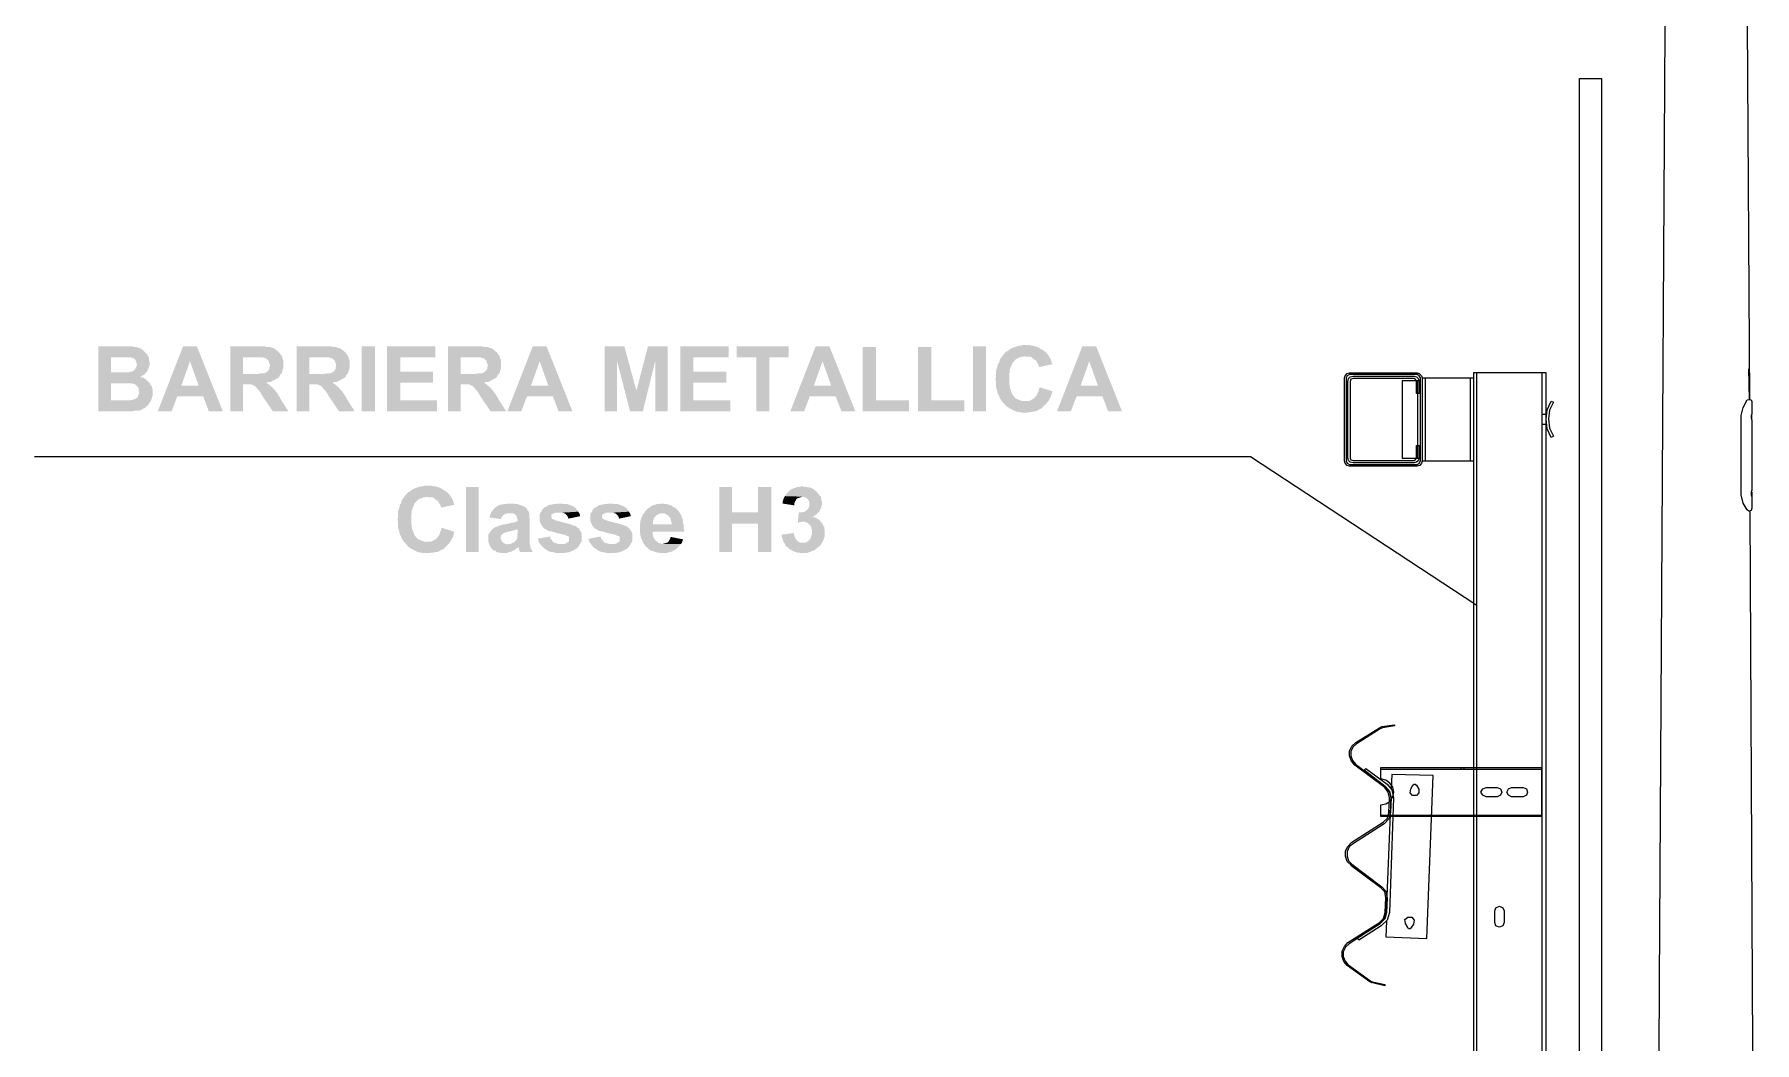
# Model space of a CAD drawing. Header units: millimetres. Extents: x 0.3 to 47.5, y 0.1 to 28.
# Drawn here: x 31.772 to 34.26, y 10.268 to 11.726 of the extents above; entities that cross this region are included whole.
import ezdxf

# ---------------------------------------------------------------- set-up
doc = ezdxf.new("R2010")
doc.units = ezdxf.units.MM
doc.layers.add('PDF _Geometria', color=7, linetype='Continuous')
doc.layers.add('PDF _Riempimenti solidi', color=7, linetype='Continuous')

msp = doc.modelspace()

# ---------------------------------------------------------------- hatches: boundary and pattern name
at = {"layer": 'PDF _Riempimenti solidi', "transparency": 33554559}
for points in [[(31.9017, 11.2749), (31.8642, 11.2749), (31.8642, 11.1807), (31.9142, 11.1807), (31.9158, 11.1816), (31.9225, 11.1816), (31.925, 11.1824), (31.9275, 11.1832), (31.9292, 11.1849), (31.9317, 11.1857), (31.9333, 11.1874), (31.935, 11.1891), (31.9367, 11.1907), (31.9383, 11.1932), (31.94, 11.1957), (31.8825, 11.1966), (31.8825, 11.2216), (31.8983, 11.2216), (31.9383, 11.2224), (31.9375, 11.2224), (31.9358, 11.2241), (31.9342, 11.2257), (31.9325, 11.2274), (31.93, 11.2291), (31.925, 11.2307), (31.9275, 11.2324), (31.9292, 11.2332), (31.9317, 11.2349), (31.9333, 11.2374), (31.8825, 11.2374), (31.8825, 11.2591), (31.8942, 11.2591), (31.9367, 11.2599), (31.935, 11.2624), (31.9333, 11.2649), (31.9317, 11.2666), (31.93, 11.2682), (31.9283, 11.2699), (31.9275, 11.2699), (31.9258, 11.2716), (31.9233, 11.2724), (31.9183, 11.2741), (31.9158, 11.2741), (31.9133, 11.2749), (31.905, 11.2749)], [(32.0067, 11.2749), (31.9867, 11.2749), (31.95, 11.1807), (31.97, 11.1807), (31.9783, 11.2024), (32.0158, 11.2024), (31.9842, 11.2182), (31.9967, 11.2532)], [(32.0067, 11.2749), (31.9967, 11.2532), (32.0092, 11.2182), (31.9842, 11.2182), (32.0158, 11.2024), (32.0242, 11.1807), (32.0442, 11.1807)], [(32.095, 11.2749), (32.055, 11.2749), (32.055, 11.1807), (32.0733, 11.1807), (32.0733, 11.2199), (32.0775, 11.2199), (32.1092, 11.2207), (32.1067, 11.2224), (32.1075, 11.2224), (32.11, 11.2232), (32.1133, 11.2232), (32.1158, 11.2249), (32.1175, 11.2257), (32.12, 11.2266), (32.1217, 11.2282), (32.1242, 11.2291), (32.1258, 11.2307), (32.1258, 11.2316), (32.1275, 11.2341), (32.0733, 11.2349), (32.0733, 11.2591), (32.0883, 11.2591), (32.1292, 11.2616), (32.1275, 11.2632), (32.1267, 11.2649), (32.125, 11.2666), (32.1233, 11.2682), (32.1208, 11.2699), (32.1192, 11.2716), (32.1167, 11.2724), (32.1158, 11.2724), (32.1142, 11.2732), (32.1117, 11.2741), (32.1075, 11.2741), (32.1042, 11.2749), (32.0983, 11.2749)], [(32.1908, 11.2749), (32.1508, 11.2749), (32.1508, 11.1807), (32.1692, 11.1807), (32.1692, 11.2199), (32.1733, 11.2199), (32.205, 11.2207), (32.2025, 11.2224), (32.2033, 11.2224), (32.2058, 11.2232), (32.2092, 11.2232), (32.2117, 11.2249), (32.2133, 11.2257), (32.2158, 11.2266), (32.2175, 11.2282), (32.22, 11.2291), (32.2217, 11.2307), (32.2217, 11.2316), (32.2233, 11.2341), (32.1692, 11.2349), (32.1692, 11.2591), (32.1842, 11.2591), (32.225, 11.2616), (32.2233, 11.2632), (32.2225, 11.2649), (32.2208, 11.2666), (32.2192, 11.2682), (32.2167, 11.2699), (32.215, 11.2716), (32.2125, 11.2724), (32.2117, 11.2724), (32.21, 11.2732), (32.2075, 11.2741), (32.2033, 11.2741), (32.2, 11.2749), (32.1942, 11.2749)], [(32.3517, 11.2749), (32.2817, 11.2749), (32.2817, 11.1807), (32.3542, 11.1807), (32.3542, 11.1966), (32.3008, 11.1966), (32.3008, 11.2224), (32.3483, 11.2224), (32.3483, 11.2382), (32.3008, 11.2382), (32.3008, 11.2591), (32.3517, 11.2591)], [(32.41, 11.2749), (32.37, 11.2749), (32.37, 11.1807), (32.3883, 11.1807), (32.3883, 11.2199), (32.3925, 11.2199), (32.4242, 11.2207), (32.4217, 11.2224), (32.4225, 11.2224), (32.425, 11.2232), (32.4283, 11.2232), (32.4308, 11.2249), (32.4325, 11.2257), (32.435, 11.2266), (32.4367, 11.2282), (32.4392, 11.2291), (32.4408, 11.2307), (32.4408, 11.2316), (32.4425, 11.2341), (32.3883, 11.2349), (32.3883, 11.2591), (32.4033, 11.2591), (32.4442, 11.2616), (32.4425, 11.2632), (32.4417, 11.2649), (32.44, 11.2666), (32.4383, 11.2682), (32.4358, 11.2699), (32.4342, 11.2716), (32.4317, 11.2724), (32.4308, 11.2724), (32.4292, 11.2732), (32.4267, 11.2741), (32.4225, 11.2741), (32.4192, 11.2749), (32.4133, 11.2749)], [(32.5125, 11.2749), (32.4925, 11.2749), (32.4558, 11.1807), (32.4758, 11.1807), (32.4842, 11.2024), (32.5217, 11.2024), (32.49, 11.2182), (32.5025, 11.2532)], [(32.5125, 11.2749), (32.5025, 11.2532), (32.515, 11.2182), (32.49, 11.2182), (32.5217, 11.2024), (32.53, 11.1807), (32.55, 11.1807)], [(32.625, 11.2749), (32.5967, 11.2749), (32.5967, 11.1807), (32.6142, 11.1807), (32.6142, 11.2549)], [(32.6875, 11.2749), (32.6592, 11.2749), (32.6425, 11.2107), (32.6333, 11.1807), (32.6517, 11.1807), (32.67, 11.2549)], [(32.7758, 11.2749), (32.7058, 11.2749), (32.7058, 11.1807), (32.7783, 11.1807), (32.7783, 11.1966), (32.725, 11.1966), (32.725, 11.2224), (32.7725, 11.2224), (32.7725, 11.2382), (32.725, 11.2382), (32.725, 11.2591), (32.7758, 11.2591)], [(32.8625, 11.2749), (32.7875, 11.2749), (32.7875, 11.2591), (32.8158, 11.2591), (32.8158, 11.1807), (32.835, 11.1807), (32.835, 11.2591), (32.8625, 11.2591)], [(32.9217, 11.2749), (32.9017, 11.2749), (32.865, 11.1807), (32.885, 11.1807), (32.8933, 11.2024), (32.9308, 11.2024), (32.8992, 11.2182), (32.9117, 11.2532)], [(32.9217, 11.2749), (32.9117, 11.2532), (32.9242, 11.2182), (32.8992, 11.2182), (32.9308, 11.2024), (32.9392, 11.1807), (32.9592, 11.1807)], [(32.9892, 11.2741), (32.97, 11.2741), (32.97, 11.1807), (33.0367, 11.1807), (33.0367, 11.1966), (32.9892, 11.1966)], [(33.0692, 11.2741), (33.05, 11.2741), (33.05, 11.1807), (33.1167, 11.1807), (33.1167, 11.1966), (33.0692, 11.1966)], [(33.2058, 11.2766), (33.2008, 11.2766), (33.1983, 11.2757), (33.1958, 11.2757), (33.1933, 11.2749), (33.1858, 11.2724), (33.1842, 11.2716), (33.1817, 11.2699), (33.18, 11.2682), (33.1775, 11.2674), (33.1758, 11.2657), (33.1742, 11.2632), (33.1733, 11.2632), (33.1725, 11.2616), (33.1708, 11.2591), (33.1692, 11.2574), (33.1683, 11.2557), (33.1667, 11.2507), (33.165, 11.2491), (33.165, 11.2466), (33.1642, 11.2441), (33.1633, 11.2416), (33.1625, 11.2382), (33.1625, 11.2299), (33.1617, 11.2274), (33.1625, 11.2249), (33.1625, 11.2166), (33.1633, 11.2141), (33.1642, 11.2107), (33.165, 11.2082), (33.165, 11.2066), (33.1667, 11.2041), (33.1675, 11.2016), (33.1683, 11.1999), (33.17, 11.1974), (33.1708, 11.1957), (33.1725, 11.1941), (33.1742, 11.1924), (33.175, 11.1916), (33.1767, 11.1891), (33.1783, 11.1874), (33.1808, 11.1866), (33.1825, 11.1849), (33.185, 11.1841), (33.1875, 11.1824), (33.1892, 11.1816), (33.1917, 11.1807), (33.1942, 11.1799), (33.1967, 11.1799), (33.1992, 11.1791), (33.2083, 11.1791), (33.2117, 11.1799), (33.2142, 11.1799), (33.2167, 11.1807), (33.2192, 11.1807), (33.2217, 11.1816), (33.2242, 11.1832), (33.2258, 11.1841), (33.2283, 11.1849), (33.2308, 11.1874), (33.2325, 11.1891), (33.2342, 11.1907), (33.2358, 11.1924), (33.2375, 11.1949), (33.205, 11.1957), (33.2008, 11.1957), (33.1983, 11.1966), (33.1958, 11.1974), (33.1942, 11.1982), (33.1917, 11.1991), (33.19, 11.2007), (33.1883, 11.2032), (33.1875, 11.2032), (33.1867, 11.2049), (33.1858, 11.2066), (33.1842, 11.2116), (33.1833, 11.2132), (33.1825, 11.2166), (33.1825, 11.2191), (33.1817, 11.2216), (33.1817, 11.2349), (33.1825, 11.2374), (33.1825, 11.2407), (33.1833, 11.2432), (33.1842, 11.2449), (33.185, 11.2474), (33.1858, 11.2491), (33.1867, 11.2516), (33.1883, 11.2524), (33.1892, 11.2541), (33.1908, 11.2557), (33.1933, 11.2574), (33.195, 11.2582), (33.1975, 11.2591), (33.2, 11.2599), (33.2025, 11.2599), (33.205, 11.2607), (33.2392, 11.2607), (33.2375, 11.2632), (33.2358, 11.2649), (33.2342, 11.2666), (33.2325, 11.2682), (33.2308, 11.2691), (33.2283, 11.2707), (33.2267, 11.2716), (33.2242, 11.2732), (33.2217, 11.2741), (33.2167, 11.2757), (33.2142, 11.2757), (33.2117, 11.2766), (33.2092, 11.2766)], [(33.3075, 11.2749), (33.2875, 11.2749), (33.2508, 11.1807), (33.2708, 11.1807), (33.2792, 11.2024), (33.3167, 11.2024), (33.285, 11.2182), (33.2975, 11.2532)], [(33.3075, 11.2749), (33.2975, 11.2532), (33.31, 11.2182), (33.285, 11.2182), (33.3167, 11.2024), (33.325, 11.1807), (33.345, 11.1807)], [(31.9367, 11.2599), (31.8942, 11.2591), (31.9108, 11.2591), (31.9133, 11.2582), (31.9158, 11.2574), (31.9175, 11.2557), (31.9183, 11.2541), (31.9192, 11.2516), (31.92, 11.2482), (31.9192, 11.2457), (31.9183, 11.2432), (31.9167, 11.2416), (31.9167, 11.2407), (31.9142, 11.2391), (31.9117, 11.2382), (31.9092, 11.2382), (31.9092, 11.2374), (31.8825, 11.2374), (31.9333, 11.2374), (31.935, 11.2391), (31.9358, 11.2416), (31.9367, 11.2432), (31.9375, 11.2457), (31.9383, 11.2482), (31.9383, 11.2524), (31.9375, 11.2549), (31.9375, 11.2574)], [(32.1292, 11.2616), (32.0883, 11.2591), (32.1025, 11.2591), (32.1033, 11.2582), (32.1058, 11.2582), (32.1075, 11.2566), (32.11, 11.2549), (32.1125, 11.2474), (32.1117, 11.2449), (32.1117, 11.2424), (32.11, 11.2399), (32.1092, 11.2391), (32.1075, 11.2374), (32.105, 11.2366), (32.1042, 11.2357), (32.0983, 11.2357), (32.095, 11.2349), (32.0733, 11.2349), (32.1275, 11.2341), (32.1292, 11.2357), (32.13, 11.2382), (32.1308, 11.2407), (32.1317, 11.2432), (32.1317, 11.2541), (32.1308, 11.2566), (32.13, 11.2591)], [(32.225, 11.2616), (32.1842, 11.2591), (32.1983, 11.2591), (32.1992, 11.2582), (32.2017, 11.2582), (32.2033, 11.2566), (32.2058, 11.2549), (32.2067, 11.2524), (32.2075, 11.2499), (32.2083, 11.2474), (32.2075, 11.2449), (32.2075, 11.2424), (32.2058, 11.2399), (32.205, 11.2391), (32.2033, 11.2374), (32.2008, 11.2366), (32.2, 11.2357), (32.1942, 11.2357), (32.1908, 11.2349), (32.1692, 11.2349), (32.2233, 11.2341), (32.225, 11.2357), (32.2258, 11.2382), (32.2267, 11.2407), (32.2275, 11.2432), (32.2275, 11.2541), (32.2267, 11.2566), (32.2258, 11.2591)], [(32.4442, 11.2616), (32.4033, 11.2591), (32.4175, 11.2591), (32.4183, 11.2582), (32.4208, 11.2582), (32.4225, 11.2566), (32.425, 11.2549), (32.4258, 11.2524), (32.4267, 11.2499), (32.4275, 11.2474), (32.4267, 11.2449), (32.4267, 11.2424), (32.425, 11.2399), (32.4242, 11.2391), (32.4225, 11.2374), (32.42, 11.2366), (32.4192, 11.2357), (32.4133, 11.2357), (32.41, 11.2349), (32.3883, 11.2349), (32.4425, 11.2341), (32.4442, 11.2357), (32.445, 11.2382), (32.4458, 11.2407), (32.4467, 11.2432), (32.4467, 11.2541), (32.4458, 11.2566), (32.445, 11.2591)], [(33.2392, 11.2607), (33.205, 11.2607), (33.2058, 11.2599), (33.2117, 11.2599), (33.2142, 11.2591), (33.2158, 11.2574), (33.2183, 11.2557), (33.2208, 11.2541), (33.2217, 11.2516), (33.2233, 11.2499), (33.2242, 11.2474), (33.225, 11.2449), (33.2442, 11.2491), (33.2433, 11.2507), (33.2425, 11.2541), (33.2417, 11.2566), (33.24, 11.2591)], [(31.9383, 11.2224), (31.8983, 11.2216), (31.9117, 11.2216), (31.9133, 11.2207), (31.915, 11.2207), (31.9175, 11.2199), (31.9192, 11.2182), (31.9208, 11.2166), (31.9225, 11.2141), (31.9225, 11.2116), (31.9233, 11.2091), (31.9233, 11.2082), (31.9225, 11.2049), (31.9217, 11.2032), (31.9208, 11.2007), (31.92, 11.2007), (31.9183, 11.1991), (31.9158, 11.1982), (31.9133, 11.1974), (31.9125, 11.1974), (31.91, 11.1966), (31.8825, 11.1966), (31.94, 11.1957), (31.9408, 11.1982), (31.9417, 11.2007), (31.9425, 11.2032), (31.9425, 11.2132), (31.9417, 11.2157), (31.9408, 11.2182), (31.9392, 11.2199)], [(32.1092, 11.2207), (32.0775, 11.2199), (32.085, 11.2199), (32.0875, 11.2191), (32.0883, 11.2182), (32.0908, 11.2174), (32.0925, 11.2149), (32.0933, 11.2149), (32.0942, 11.2132), (32.0958, 11.2116), (32.0975, 11.2099), (32.0992, 11.2074), (32.1008, 11.2041), (32.1025, 11.2016), (32.1167, 11.1807), (32.1392, 11.1807), (32.1275, 11.1991), (32.1275, 11.1999), (32.1258, 11.2024), (32.1242, 11.2049), (32.1225, 11.2074), (32.1208, 11.2099), (32.1192, 11.2116), (32.1183, 11.2132), (32.1167, 11.2141), (32.1158, 11.2157), (32.1133, 11.2174), (32.1117, 11.2191)], [(32.205, 11.2207), (32.1733, 11.2199), (32.1808, 11.2199), (32.1833, 11.2191), (32.1842, 11.2182), (32.1867, 11.2174), (32.1883, 11.2149), (32.1892, 11.2149), (32.19, 11.2132), (32.1933, 11.2099), (32.195, 11.2074), (32.1967, 11.2041), (32.1983, 11.2016), (32.2125, 11.1807), (32.235, 11.1807), (32.2233, 11.1991), (32.2233, 11.1999), (32.2217, 11.2024), (32.22, 11.2049), (32.2183, 11.2074), (32.2167, 11.2099), (32.215, 11.2116), (32.2142, 11.2132), (32.2125, 11.2141), (32.2117, 11.2157), (32.2092, 11.2174), (32.2075, 11.2191)], [(32.4242, 11.2207), (32.3925, 11.2199), (32.4, 11.2199), (32.4025, 11.2191), (32.4033, 11.2182), (32.4058, 11.2174), (32.4075, 11.2149), (32.4083, 11.2149), (32.4092, 11.2132), (32.4108, 11.2116), (32.4125, 11.2099), (32.4142, 11.2074), (32.4158, 11.2041), (32.4175, 11.2016), (32.4317, 11.1807), (32.4542, 11.1807), (32.4425, 11.1991), (32.4425, 11.1999), (32.4408, 11.2024), (32.4392, 11.2049), (32.4375, 11.2074), (32.4358, 11.2099), (32.4342, 11.2116), (32.4333, 11.2132), (32.4317, 11.2141), (32.4308, 11.2157), (32.4283, 11.2174), (32.4267, 11.2191)], [(33.2258, 11.2157), (33.225, 11.2132), (33.2242, 11.2107), (33.2225, 11.2057), (33.2208, 11.2032), (33.2192, 11.2016), (33.2175, 11.1999), (33.2167, 11.1991), (33.215, 11.1982), (33.2125, 11.1966), (33.21, 11.1957), (33.205, 11.1957), (33.2375, 11.1949), (33.2392, 11.1966), (33.24, 11.1991), (33.2417, 11.2016), (33.2425, 11.2041), (33.2433, 11.2066), (33.2442, 11.2099)], [(32.3408, 11.0732), (32.3358, 11.0732), (32.3333, 11.0724), (32.3308, 11.0724), (32.3283, 11.0716), (32.3258, 11.0707), (32.3233, 11.0699), (32.3208, 11.0691), (32.3192, 11.0682), (32.3167, 11.0666), (32.315, 11.0649), (32.3125, 11.0641), (32.3108, 11.0624), (32.3092, 11.0599), (32.3083, 11.0599), (32.3075, 11.0582), (32.3058, 11.0557), (32.3042, 11.0541), (32.3033, 11.0524), (32.3025, 11.0499), (32.3017, 11.0474), (32.3, 11.0457), (32.3, 11.0432), (32.2983, 11.0382), (32.2975, 11.0349), (32.2975, 11.0266), (32.2967, 11.0241), (32.2975, 11.0216), (32.2975, 11.0132), (32.2983, 11.0107), (32.2992, 11.0074), (32.3, 11.0049), (32.3, 11.0032), (32.3017, 11.0007), (32.3025, 10.9982), (32.3033, 10.9966), (32.305, 10.9941), (32.3058, 10.9924), (32.3075, 10.9907), (32.3092, 10.9891), (32.31, 10.9882), (32.3117, 10.9857), (32.3133, 10.9841), (32.3158, 10.9832), (32.3175, 10.9816), (32.32, 10.9807), (32.3225, 10.9791), (32.3242, 10.9782), (32.3292, 10.9766), (32.3317, 10.9766), (32.3342, 10.9757), (32.3433, 10.9757), (32.3467, 10.9766), (32.3492, 10.9766), (32.3517, 10.9774), (32.3542, 10.9774), (32.3567, 10.9782), (32.3592, 10.9799), (32.3608, 10.9807), (32.3633, 10.9816), (32.365, 10.9832), (32.3658, 10.9841), (32.3675, 10.9857), (32.3692, 10.9874), (32.3708, 10.9891), (32.3725, 10.9916), (32.34, 10.9924), (32.3358, 10.9924), (32.3333, 10.9932), (32.3308, 10.9941), (32.3292, 10.9949), (32.3267, 10.9957), (32.325, 10.9974), (32.3233, 10.9999), (32.3225, 10.9999), (32.3217, 11.0016), (32.3208, 11.0032), (32.32, 11.0057), (32.3192, 11.0082), (32.3183, 11.0099), (32.3175, 11.0132), (32.3175, 11.0157), (32.3167, 11.0182), (32.3167, 11.0316), (32.3175, 11.0341), (32.3175, 11.0374), (32.3183, 11.0399), (32.3192, 11.0416), (32.32, 11.0441), (32.3208, 11.0457), (32.3217, 11.0482), (32.3233, 11.0491), (32.3242, 11.0507), (32.3258, 11.0524), (32.3283, 11.0541), (32.33, 11.0549), (32.3325, 11.0557), (32.335, 11.0566), (32.3375, 11.0566), (32.34, 11.0574), (32.3742, 11.0574), (32.3725, 11.0599), (32.3708, 11.0616), (32.3692, 11.0632), (32.3675, 11.0649), (32.3658, 11.0657), (32.3633, 11.0674), (32.3617, 11.0682), (32.3592, 11.0699), (32.3567, 11.0707), (32.3542, 11.0716), (32.3517, 11.0724), (32.3492, 11.0724), (32.3467, 11.0732), (32.3442, 11.0732)], [(32.3742, 11.0574), (32.34, 11.0574), (32.3408, 11.0566), (32.3467, 11.0566), (32.3492, 11.0557), (32.3508, 11.0541), (32.3533, 11.0524), (32.3558, 11.0507), (32.3567, 11.0482), (32.3583, 11.0466), (32.3592, 11.0441), (32.36, 11.0416), (32.3792, 11.0457), (32.3783, 11.0474), (32.3775, 11.0507), (32.3767, 11.0532), (32.375, 11.0557)], [(32.7808, 11.0716), (32.7625, 11.0716), (32.7625, 10.9774), (32.7808, 10.9774), (32.7808, 11.0182), (32.8183, 11.0182), (32.7808, 11.0349)], [(32.8375, 11.0716), (32.8183, 11.0716), (32.8183, 11.0349), (32.7808, 11.0349), (32.8183, 11.0182), (32.8183, 10.9774), (32.8375, 10.9774)], [(32.8575, 11.0582), (32.8558, 11.0557), (32.855, 11.0532), (32.8542, 11.0507), (32.8542, 11.0474), (32.8708, 11.0449), (32.8708, 11.0474), (32.8717, 11.0499), (32.8733, 11.0524), (32.8742, 11.0541), (32.875, 11.0549), (32.8775, 11.0557), (32.88, 11.0566), (32.8825, 11.0574)], [(32.8825, 11.0724), (32.8817, 11.0724), (32.8783, 11.0716), (32.8758, 11.0716), (32.8733, 11.0707), (32.8708, 11.0699), (32.8692, 11.0691), (32.8667, 11.0682), (32.8642, 11.0666), (32.8625, 11.0649), (32.8608, 11.0632), (32.8592, 11.0607), (32.8583, 11.0599), (32.8575, 11.0582), (32.8825, 11.0574), (32.8833, 11.0574), (32.8858, 11.0566), (32.8883, 11.0557), (32.89, 11.0541), (32.8917, 11.0516), (32.8925, 11.0499), (32.8925, 11.0441), (32.8917, 11.0416), (32.8908, 11.0399), (32.8892, 11.0382), (32.8875, 11.0366), (32.8858, 11.0357), (32.8833, 11.0349), (32.8775, 11.0349), (32.8758, 11.0199), (32.8767, 11.0199), (32.8792, 11.0207), (32.8817, 11.0207), (32.8842, 11.0216), (32.9083, 11.0224), (32.9067, 11.0241), (32.905, 11.0249), (32.9025, 11.0266), (32.9, 11.0274), (32.8975, 11.0282), (32.9025, 11.0316), (32.9042, 11.0332), (32.9058, 11.0349), (32.9075, 11.0366), (32.9083, 11.0391), (32.91, 11.0407), (32.91, 11.0432), (32.9108, 11.0457), (32.9108, 11.0499), (32.91, 11.0524), (32.91, 11.0549), (32.9092, 11.0574), (32.9075, 11.0591), (32.9058, 11.0616), (32.9042, 11.0632), (32.9042, 11.0641), (32.9017, 11.0657), (32.9, 11.0674), (32.8983, 11.0682), (32.8958, 11.0699), (32.8933, 11.0707), (32.8908, 11.0707), (32.8883, 11.0716), (32.8858, 11.0716)], [(32.4592, 11.0474), (32.4558, 11.0474), (32.4533, 11.0466), (32.45, 11.0466), (32.4475, 11.0457), (32.445, 11.0457), (32.4433, 11.0449), (32.4408, 11.0432), (32.4392, 11.0424), (32.4375, 11.0407), (32.4358, 11.0391), (32.4342, 11.0374), (32.4333, 11.0357), (32.4317, 11.0332), (32.4308, 11.0307), (32.43, 11.0274), (32.4467, 11.0249), (32.4475, 11.0282), (32.4492, 11.0299), (32.4508, 11.0316), (32.4525, 11.0324), (32.455, 11.0332), (32.4875, 11.0332), (32.4867, 11.0357), (32.4858, 11.0374), (32.485, 11.0374), (32.4842, 11.0399), (32.4825, 11.0416), (32.48, 11.0432), (32.4775, 11.0441), (32.4758, 11.0449), (32.4733, 11.0457), (32.4708, 11.0466), (32.4683, 11.0466), (32.4658, 11.0474), (32.4625, 11.0474)], [(32.4875, 11.0332), (32.4583, 11.0332), (32.4642, 11.0332), (32.4667, 11.0324), (32.4675, 11.0316), (32.4683, 11.0307), (32.4692, 11.0291), (32.47, 11.0266), (32.4708, 11.0241), (32.4708, 11.0216), (32.4692, 11.0216), (32.4675, 11.0207), (32.465, 11.0199), (32.4625, 11.0199), (32.46, 11.0191), (32.4567, 11.0182), (32.4525, 11.0174), (32.4508, 11.0174), (32.4475, 11.0166), (32.445, 11.0157), (32.4425, 11.0149), (32.4408, 11.0141), (32.4383, 11.0132), (32.4358, 11.0116), (32.4342, 11.0107), (32.4708, 11.0099), (32.4708, 11.0049), (32.47, 11.0016), (32.47, 10.9974), (32.4692, 10.9957), (32.4675, 10.9932), (32.4658, 10.9916), (32.4633, 10.9907), (32.4608, 10.9891), (32.4583, 10.9891), (32.4558, 10.9882), (32.43, 10.9874), (32.4308, 10.9857), (32.4717, 10.9849), (32.4725, 10.9824), (32.4733, 10.9791), (32.4742, 10.9774), (32.4925, 10.9774), (32.4917, 10.9791), (32.49, 10.9816), (32.4892, 10.9841), (32.4892, 10.9866), (32.4883, 10.9882), (32.4883, 11.0257), (32.4875, 11.0282), (32.4875, 11.0316)], [(32.5308, 11.0474), (32.5283, 11.0474), (32.525, 11.0466), (32.5225, 11.0466), (32.5192, 11.0457), (32.5175, 11.0457), (32.515, 11.0449), (32.5125, 11.0432), (32.5108, 11.0424), (32.5092, 11.0416), (32.5058, 11.0382), (32.505, 11.0357), (32.5033, 11.0341), (32.5025, 11.0316), (32.5025, 11.0232), (32.5033, 11.0207), (32.5042, 11.0182), (32.505, 11.0166), (32.5067, 11.0141), (32.5083, 11.0124), (32.51, 11.0107), (32.5108, 11.0107), (32.5117, 11.0099), (32.5133, 11.0091), (32.515, 11.0082), (32.5167, 11.0074), (32.5192, 11.0074), (32.5217, 11.0066), (32.5242, 11.0057), (32.5342, 11.0032), (32.5383, 11.0024), (32.54, 11.0016), (32.5425, 11.0007), (32.5442, 10.9999), (32.545, 10.9991), (32.545, 10.9932), (32.5433, 10.9916), (32.5425, 10.9916), (32.5408, 10.9899), (32.5383, 10.9891), (32.5033, 10.9891), (32.505, 10.9866), (32.5067, 10.9849), (32.5083, 10.9832), (32.5108, 10.9816), (32.5125, 10.9807), (32.5142, 10.9791), (32.5167, 10.9782), (32.5183, 10.9774), (32.5208, 10.9774), (32.5242, 10.9766), (32.5267, 10.9757), (32.5375, 10.9757), (32.54, 10.9766), (32.5425, 10.9766), (32.5458, 10.9774), (32.5475, 10.9782), (32.55, 10.9791), (32.5517, 10.9799), (32.5542, 10.9816), (32.5558, 10.9824), (32.5567, 10.9832), (32.5583, 10.9849), (32.56, 10.9874), (32.5608, 10.9891), (32.5625, 10.9916), (32.5633, 10.9941), (32.5633, 11.0041), (32.5625, 11.0066), (32.5608, 11.0082), (32.56, 11.0107), (32.5575, 11.0124), (32.5558, 11.0141), (32.5542, 11.0149), (32.5517, 11.0157), (32.5492, 11.0166), (32.5442, 11.0182), (32.5408, 11.0191), (32.5375, 11.0199), (32.535, 11.0207), (32.5308, 11.0216), (32.5283, 11.0224), (32.525, 11.0232), (32.5233, 11.0241), (32.5217, 11.0249), (32.5208, 11.0249), (32.52, 11.0266), (32.5192, 11.0282), (32.5192, 11.0307), (32.5208, 11.0324), (32.5233, 11.0332), (32.525, 11.0341), (32.5317, 11.0341), (32.5583, 11.0357), (32.5575, 11.0374), (32.5558, 11.0391), (32.5542, 11.0416), (32.5517, 11.0424), (32.5517, 11.0432), (32.5492, 11.0441), (32.5475, 11.0449), (32.5425, 11.0466), (32.5375, 11.0466), (32.5342, 11.0474)], [(32.5583, 11.0357), (32.5317, 11.0341), (32.5358, 11.0341), (32.5383, 11.0332), (32.54, 11.0324), (32.5417, 11.0307), (32.5433, 11.0282), (32.5442, 11.0257), (32.5608, 11.0291), (32.5608, 11.0307), (32.56, 11.0332)], [(32.6042, 11.0474), (32.6017, 11.0474), (32.5983, 11.0466), (32.5958, 11.0466), (32.5925, 11.0457), (32.5908, 11.0457), (32.5883, 11.0449), (32.5858, 11.0432), (32.5825, 11.0416), (32.5808, 11.0399), (32.5792, 11.0382), (32.5783, 11.0357), (32.5767, 11.0341), (32.5758, 11.0316), (32.5758, 11.0232), (32.5775, 11.0182), (32.5783, 11.0166), (32.58, 11.0141), (32.5817, 11.0124), (32.5833, 11.0107), (32.5842, 11.0107), (32.585, 11.0099), (32.5867, 11.0091), (32.5883, 11.0082), (32.59, 11.0074), (32.5925, 11.0074), (32.595, 11.0066), (32.5975, 11.0057), (32.6075, 11.0032), (32.6117, 11.0024), (32.6133, 11.0016), (32.6158, 11.0007), (32.6175, 10.9999), (32.6183, 10.9991), (32.6183, 10.9932), (32.6167, 10.9916), (32.6158, 10.9916), (32.6142, 10.9899), (32.6117, 10.9891), (32.5767, 10.9891), (32.5783, 10.9866), (32.58, 10.9849), (32.5817, 10.9832), (32.5842, 10.9816), (32.5858, 10.9807), (32.5875, 10.9791), (32.59, 10.9782), (32.5917, 10.9774), (32.5942, 10.9774), (32.5975, 10.9766), (32.6, 10.9757), (32.6108, 10.9757), (32.6133, 10.9766), (32.6158, 10.9766), (32.6192, 10.9774), (32.6208, 10.9782), (32.6233, 10.9791), (32.625, 10.9799), (32.6275, 10.9816), (32.6292, 10.9824), (32.63, 10.9832), (32.6317, 10.9849), (32.6333, 10.9874), (32.6342, 10.9891), (32.6358, 10.9916), (32.6367, 10.9941), (32.6367, 11.0041), (32.6358, 11.0066), (32.6342, 11.0082), (32.6333, 11.0107), (32.6308, 11.0124), (32.6292, 11.0141), (32.6275, 11.0149), (32.625, 11.0157), (32.6225, 11.0166), (32.62, 11.0174), (32.6175, 11.0182), (32.6108, 11.0199), (32.6083, 11.0207), (32.6042, 11.0216), (32.6017, 11.0224), (32.5983, 11.0232), (32.5967, 11.0241), (32.595, 11.0249), (32.5942, 11.0249), (32.5933, 11.0266), (32.5925, 11.0282), (32.5925, 11.0307), (32.5942, 11.0324), (32.5967, 11.0332), (32.5983, 11.0341), (32.605, 11.0341), (32.6317, 11.0357), (32.6308, 11.0374), (32.6292, 11.0391), (32.6275, 11.0416), (32.625, 11.0424), (32.625, 11.0432), (32.6225, 11.0441), (32.6208, 11.0449), (32.6158, 11.0466), (32.6108, 11.0466), (32.6075, 11.0474)], [(32.6317, 11.0357), (32.605, 11.0341), (32.6092, 11.0341), (32.6117, 11.0332), (32.6133, 11.0324), (32.615, 11.0307), (32.6167, 11.0282), (32.6175, 11.0257), (32.6342, 11.0291), (32.6342, 11.0307), (32.6333, 11.0332)], [(32.6792, 11.0474), (32.6767, 11.0474), (32.6742, 11.0466), (32.6717, 11.0466), (32.6692, 11.0457), (32.6667, 11.0449), (32.6642, 11.0441), (32.6625, 11.0424), (32.66, 11.0407), (32.6583, 11.0399), (32.6567, 11.0374), (32.6558, 11.0374), (32.655, 11.0357), (32.6533, 11.0332), (32.6825, 11.0332), (32.685, 11.0324), (32.6875, 11.0307), (32.6892, 11.0291), (32.6908, 11.0274), (32.6917, 11.0257), (32.6925, 11.0232), (32.6933, 11.0207), (32.6933, 11.0174), (32.6667, 11.0174), (32.6475, 11.0166), (32.6475, 11.0066), (32.6483, 11.0032), (32.6483, 11.0007), (32.6492, 10.9982), (32.65, 10.9957), (32.6508, 10.9941), (32.6517, 10.9916), (32.6533, 10.9899), (32.6542, 10.9874), (32.6558, 10.9857), (32.6575, 10.9841), (32.6592, 10.9824), (32.6608, 10.9816), (32.6625, 10.9799), (32.665, 10.9791), (32.6725, 10.9766), (32.675, 10.9766), (32.6775, 10.9757), (32.685, 10.9757), (32.6883, 10.9766), (32.6908, 10.9774), (32.6925, 10.9774), (32.695, 10.9791), (32.6975, 10.9799), (32.6992, 10.9807), (32.7, 10.9816), (32.7017, 10.9832), (32.7033, 10.9849), (32.705, 10.9866), (32.7067, 10.9891), (32.6792, 10.9891), (32.6767, 10.9899), (32.6742, 10.9907), (32.6725, 10.9924), (32.67, 10.9941), (32.6683, 10.9966), (32.6675, 10.9982), (32.6658, 11.0032), (32.6658, 11.0066), (32.7117, 11.0066), (32.7117, 11.0082), (32.7108, 11.0116), (32.7108, 11.0174), (32.71, 11.0199), (32.71, 11.0232), (32.7092, 11.0249), (32.7083, 11.0274), (32.7075, 11.0299), (32.7067, 11.0316), (32.705, 11.0341), (32.7042, 11.0357), (32.7025, 11.0374), (32.7017, 11.0382), (32.7, 11.0399), (32.6983, 11.0416), (32.6958, 11.0424), (32.6942, 11.0441), (32.6892, 11.0457), (32.6867, 11.0466), (32.6842, 11.0466), (32.6817, 11.0474)], [(32.6533, 11.0332), (32.6517, 11.0316), (32.6508, 11.0291), (32.65, 11.0274), (32.6492, 11.0249), (32.6483, 11.0224), (32.6483, 11.0199), (32.6475, 11.0166), (32.6667, 11.0174), (32.6667, 11.0224), (32.6675, 11.0249), (32.6683, 11.0274), (32.67, 11.0291), (32.6708, 11.0299), (32.6725, 11.0316), (32.675, 11.0324), (32.6775, 11.0332), (32.68, 11.0332)], [(32.3608, 11.0124), (32.36, 11.0099), (32.3592, 11.0074), (32.3575, 11.0024), (32.3558, 10.9999), (32.3542, 10.9982), (32.3525, 10.9966), (32.3517, 10.9957), (32.35, 10.9949), (32.3475, 10.9932), (32.345, 10.9924), (32.34, 10.9924), (32.3725, 10.9916), (32.3742, 10.9932), (32.375, 10.9957), (32.3767, 10.9982), (32.3775, 11.0007), (32.3783, 11.0032), (32.3792, 11.0066)], [(32.4342, 11.0107), (32.4325, 11.0082), (32.4308, 11.0066), (32.4308, 11.0057), (32.4292, 11.0041), (32.4283, 11.0016), (32.4283, 10.9924), (32.4292, 10.9899), (32.43, 10.9874), (32.4558, 10.9882), (32.4533, 10.9891), (32.4508, 10.9899), (32.4492, 10.9916), (32.4475, 10.9932), (32.4467, 10.9957), (32.4458, 10.9982), (32.4467, 11.0007), (32.4475, 11.0024), (32.45, 11.0041), (32.4508, 11.0049), (32.4533, 11.0057), (32.4558, 11.0066), (32.4592, 11.0074), (32.4608, 11.0074), (32.4633, 11.0082), (32.4667, 11.0091), (32.4683, 11.0099), (32.4708, 11.0099)], [(32.5175, 10.9999), (32.5, 10.9966), (32.5, 10.9957), (32.5008, 10.9932), (32.5017, 10.9907), (32.5033, 10.9891), (32.5325, 10.9891), (32.5292, 10.9891), (32.5267, 10.9899), (32.5242, 10.9907), (32.5225, 10.9916), (32.5217, 10.9924), (32.52, 10.9949), (32.5183, 10.9966)], [(32.5908, 10.9999), (32.5733, 10.9966), (32.5733, 10.9957), (32.5742, 10.9932), (32.575, 10.9907), (32.5767, 10.9891), (32.6058, 10.9891), (32.6025, 10.9891), (32.6, 10.9899), (32.5975, 10.9907), (32.5958, 10.9916), (32.595, 10.9924), (32.5933, 10.9949), (32.5917, 10.9966)], [(32.6925, 10.9991), (32.6917, 10.9982), (32.6908, 10.9957), (32.6892, 10.9932), (32.6883, 10.9916), (32.6858, 10.9907), (32.6833, 10.9899), (32.6808, 10.9891), (32.7067, 10.9891), (32.7083, 10.9907), (32.7092, 10.9932), (32.71, 10.9957)], [(32.87, 11.0049), (32.8525, 11.0024), (32.8525, 11.0007), (32.8533, 10.9982), (32.8542, 10.9957), (32.855, 10.9932), (32.8558, 10.9907), (32.8575, 10.9891), (32.8583, 10.9866), (32.86, 10.9849), (32.8625, 10.9832), (32.8642, 10.9816), (32.8658, 10.9807), (32.8683, 10.9791), (32.8708, 10.9782), (32.8725, 10.9774), (32.875, 10.9766), (32.8775, 10.9766), (32.8808, 10.9757), (32.8883, 10.9757), (32.8908, 10.9766), (32.8958, 10.9782), (32.8975, 10.9791), (32.9, 10.9799), (32.9017, 10.9816), (32.9042, 10.9832), (32.9058, 10.9849), (32.9067, 10.9849), (32.9083, 10.9866), (32.91, 10.9891), (32.8833, 10.9907), (32.8808, 10.9907), (32.8783, 10.9916), (32.8767, 10.9924), (32.8742, 10.9941), (32.8742, 10.9949), (32.8725, 10.9966), (32.8708, 11.0016)], [(32.9083, 11.0224), (32.8842, 11.0216), (32.8892, 11.0199), (32.8908, 11.0191), (32.8925, 11.0174), (32.8933, 11.0166), (32.895, 11.0141), (32.8958, 11.0116), (32.8967, 11.0091), (32.8967, 11.0041), (32.895, 10.9991), (32.8942, 10.9966), (32.8925, 10.9949), (32.8908, 10.9932), (32.8883, 10.9916), (32.8858, 10.9907), (32.8833, 10.9907), (32.91, 10.9891), (32.9108, 10.9907), (32.9125, 10.9932), (32.9133, 10.9957), (32.915, 11.0007), (32.915, 11.0082), (32.9142, 11.0116), (32.9142, 11.0141), (32.9125, 11.0157), (32.9117, 11.0182), (32.91, 11.0199)], [(32.4308, 10.9857), (32.4325, 10.9832), (32.4342, 10.9816), (32.4358, 10.9799), (32.4383, 10.9791), (32.44, 10.9774), (32.4425, 10.9766), (32.445, 10.9766), (32.4475, 10.9757), (32.4542, 10.9757), (32.4567, 10.9766), (32.4617, 10.9782), (32.4633, 10.9791), (32.4658, 10.9799), (32.4675, 10.9816), (32.47, 10.9832), (32.4717, 10.9849)]]:
    msp.add_hatch(color=256, dxfattribs=at).paths.add_polyline_path(points)

# ---------------------------------------------------------------- linework, layer by layer
at = {"layer": 'PDF _Geometria', "lineweight": 9}
for points in [[(34.2458, 12.2882), (34.2525, 11.1982), (34.2517, 11.2424)], [(34.1208, 10.0441), (34.1225, 10.3541), (34.1333, 12.2207)], [(33.7792, 11.1091), (33.7783, 11.1057), (33.7758, 11.1024), (33.7717, 11.1016), (33.6742, 11.1016), (33.6708, 11.1024), (33.6675, 11.1057), (33.6667, 11.1091), (33.6667, 11.2291), (33.6675, 11.2324), (33.6708, 11.2357), (33.6742, 11.2366), (33.7717, 11.2366), (33.775, 11.2357), (33.7783, 11.2324), (33.7792, 11.2291), (33.7792, 11.1091), (33.8542, 11.1091)], [(33.7767, 11.2249), (33.75, 11.2249), (33.75, 11.1132), (33.7767, 11.1132)], [(33.7725, 11.2249), (33.7725, 11.1132)], [(33.7792, 11.2291), (33.8533, 11.2291)], [(33.7833, 11.2291), (33.7833, 11.1091)], [(33.8492, 11.1091), (33.8492, 11.2291)], [(33.9583, 10.0874), (33.9583, 11.2366), (33.8533, 11.2366), (33.8533, 10.0874)], [(33.8583, 10.0874), (33.8583, 11.2366)], [(33.9525, 10.0874), (33.9525, 11.2366)], [(33.9525, 11.1766), (33.9583, 11.1766)], [(34.255, 11.1707), (34.2558, 11.1707), (34.2558, 11.1766)], [(33.9525, 11.1624), (33.9583, 11.1624)], [(33.8583, 10.8999), (33.5308, 11.1149), (31.7717, 11.1149)], [(34.255, 11.0641), (34.2558, 11.0641), (34.2558, 11.0582)], [(34.2533, 11.0366), (34.2567, 10.3541), (34.26, 9.6999), (34.1192, 9.6999), (34.1192, 9.7349)], [(33.6767, 10.5241), (33.6708, 10.5299), (33.6683, 10.5374), (33.6683, 10.5449), (33.6717, 10.5516), (33.6775, 10.5574), (33.7225, 10.5866), (33.7292, 10.5924), (33.7308, 10.6007), (33.7317, 10.6216), (33.73, 10.6299), (33.725, 10.6366), (33.6817, 10.6691), (33.6767, 10.6749), (33.6742, 10.6824), (33.6742, 10.6899), (33.6775, 10.6966), (33.6833, 10.7016), (33.7175, 10.7232), (33.7208, 10.7249), (33.7392, 10.7274), (33.7392, 10.7257), (33.7217, 10.7232), (33.7183, 10.7216), (33.6842, 10.6999), (33.6792, 10.6957), (33.6758, 10.6891), (33.6758, 10.6824), (33.6783, 10.6757), (33.6825, 10.6707), (33.7258, 10.6382), (33.7317, 10.6307), (33.7342, 10.6216), (33.7333, 10.6007), (33.7308, 10.5916), (33.7242, 10.5841), (33.6783, 10.5549), (33.6733, 10.5507), (33.6708, 10.5441), (33.6708, 10.5374), (33.6725, 10.5307), (33.6775, 10.5257), (33.7208, 10.4932), (33.7267, 10.4866), (33.7283, 10.4766), (33.7275, 10.4557), (33.725, 10.4466), (33.7183, 10.4399), (33.6733, 10.4107), (33.6683, 10.4057), (33.665, 10.3991), (33.665, 10.3924), (33.6675, 10.3857), (33.6717, 10.3807), (33.705, 10.3566), (33.7075, 10.3557), (33.725, 10.3516), (33.725, 10.3499), (33.7075, 10.3541)], [(33.7192, 10.6632), (33.9517, 10.6632)], [(33.7275, 10.4432), (33.7267, 10.4207), (33.7858, 10.4182), (33.795, 10.6541), (33.735, 10.6557), (33.7342, 10.6349)], [(33.835, 10.6657), (33.835, 10.6632)], [(33.8392, 10.6657), (33.8392, 10.6632)], [(33.7325, 10.6041), (33.7325, 10.5874)], [(33.7192, 10.5966), (33.9517, 10.5966)], [(33.835, 10.5966), (33.835, 10.5949)], [(33.8392, 10.5966), (33.8392, 10.5949)], [(33.7067, 10.3541), (33.7033, 10.3557), (33.6708, 10.3791), (33.6658, 10.3849), (33.6633, 10.3924), (33.6633, 10.3999), (33.6667, 10.4066), (33.6717, 10.4124), (33.7175, 10.4416), (33.7233, 10.4474), (33.7258, 10.4557), (33.7267, 10.4774), (33.725, 10.4857), (33.7192, 10.4916), (33.6758, 10.5241)]]:
    msp.add_lwpolyline(points, dxfattribs=at)
for points in [[(34.0067, 10.0874), (34.0067, 11.6624), (34.0383, 11.6624), (34.0383, 10.0874)], [(33.6742, 11.2341), (33.6708, 11.2324), (33.6692, 11.2291), (33.6692, 11.1091), (33.6708, 11.1057), (33.6742, 11.1041), (33.7717, 11.1041), (33.775, 11.1057), (33.7767, 11.1091), (33.7767, 11.2291), (33.775, 11.2324), (33.7717, 11.2341)], [(33.775, 11.1316), (33.775, 11.1132), (33.7733, 11.1091), (33.7708, 11.1074), (33.7675, 11.1066), (33.6792, 11.1066), (33.675, 11.1074), (33.6725, 11.1099), (33.6717, 11.1132), (33.6717, 11.2241), (33.6725, 11.2282), (33.675, 11.2307), (33.6792, 11.2316), (33.7675, 11.2316), (33.7708, 11.2307), (33.7733, 11.2282), (33.775, 11.2249), (33.775, 11.2241), (33.775, 11.2066), (33.7708, 11.2066), (33.7708, 11.2241), (33.7708, 11.2249), (33.7692, 11.2274), (33.7675, 11.2282), (33.6792, 11.2282), (33.6758, 11.2274), (33.675, 11.2241), (33.675, 11.1132), (33.6758, 11.1107), (33.6792, 11.1099), (33.7675, 11.1099), (33.7692, 11.1107), (33.7708, 11.1132), (33.7708, 11.1316)], [(34.2408, 11.1749), (34.2433, 11.1866), (34.2492, 11.1974), (34.2517, 11.1982), (34.255, 11.1974), (34.2558, 11.1949), (34.2558, 11.1774), (34.255, 11.1749), (34.255, 11.1716), (34.2558, 11.1682), (34.2558, 11.0666), (34.255, 11.0641), (34.255, 11.0599), (34.2558, 11.0574), (34.2558, 11.0407), (34.255, 11.0374), (34.2517, 11.0366), (34.2492, 11.0382), (34.2433, 11.0482), (34.2408, 11.0599)], [(33.9658, 11.1957), (33.9692, 11.1941), (33.9633, 11.1824), (33.9617, 11.1699), (33.9633, 11.1566), (33.9692, 11.1449), (33.9658, 11.1432), (33.96, 11.1557), (33.9583, 11.1699), (33.96, 11.1832)], [(33.7342, 10.6216), (33.7317, 10.6307), (33.7258, 10.6382), (33.695, 10.6616), (33.6975, 10.6641), (33.7283, 10.6416), (33.735, 10.6332), (33.7375, 10.6216), (33.7317, 10.4557), (33.7283, 10.4449), (33.72, 10.4366), (33.6875, 10.4157), (33.6858, 10.4191), (33.7183, 10.4399), (33.725, 10.4466), (33.7275, 10.4557)], [(33.7192, 10.6116), (33.7267, 10.6132), (33.7325, 10.6166), (33.7367, 10.6232), (33.7383, 10.6299), (33.7367, 10.6374), (33.7325, 10.6432), (33.7267, 10.6474), (33.7192, 10.6491), (33.7192, 10.6657), (33.9517, 10.6657), (33.9517, 10.5949), (33.7192, 10.5949)], [(33.7658, 10.6399), (33.7675, 10.6416), (33.7692, 10.6416), (33.7708, 10.6399), (33.7742, 10.6341), (33.7742, 10.6291), (33.7708, 10.6249), (33.765, 10.6249), (33.7617, 10.6291), (33.7625, 10.6349)], [(33.8875, 10.6232), (33.8717, 10.6232), (33.8667, 10.6257), (33.8642, 10.6299), (33.8667, 10.6349), (33.8717, 10.6366), (33.8875, 10.6366), (33.8925, 10.6349), (33.8942, 10.6299), (33.8925, 10.6257)], [(33.925, 10.6232), (33.9083, 10.6232), (33.9042, 10.6257), (33.9017, 10.6299), (33.9042, 10.6349), (33.9083, 10.6366), (33.925, 10.6366), (33.93, 10.6349), (33.9317, 10.6299), (33.93, 10.6257)], [(33.8842, 10.4416), (33.8842, 10.4582), (33.8858, 10.4624), (33.8908, 10.4649), (33.8958, 10.4624), (33.8975, 10.4582), (33.8975, 10.4416), (33.8958, 10.4366), (33.8908, 10.4349), (33.8858, 10.4366)], [(33.7583, 10.4341), (33.755, 10.4399), (33.7542, 10.4457), (33.7583, 10.4491), (33.7642, 10.4491), (33.7675, 10.4449), (33.7667, 10.4391), (33.7633, 10.4341), (33.7617, 10.4324), (33.7592, 10.4324)]]:
    msp.add_lwpolyline(points, close=True, dxfattribs=at)
at = {"layer": 'PDF _Riempimenti solidi', "lineweight": 9, "transparency": 33554559}
for points in [[(32.2642, 11.1807), (32.2642, 11.2749), (32.245, 11.1807), (32.245, 11.2749)], [(32.625, 11.2749), (32.6142, 11.2549), (32.6425, 11.2107), (32.6333, 11.1807)], [(32.6875, 11.2749), (32.67, 11.2549), (32.6875, 11.1807), (32.67, 11.1807)], [(33.1483, 11.1807), (33.1483, 11.2749), (33.1292, 11.1807), (33.1292, 11.2749)], [(32.4142, 10.9774), (32.4142, 11.0716), (32.3958, 10.9774), (32.3958, 11.0716)]]:
    msp.add_solid(points, dxfattribs=at)

doc.saveas('drawing.dxf')
